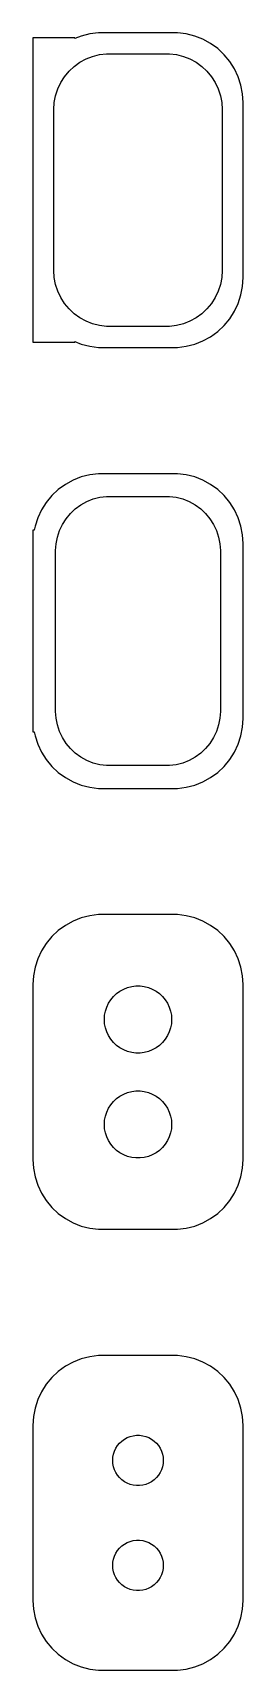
# Model space of a CAD drawing. Header units: metres. Extents: x -8 to 8, y 83 to 200.
import ezdxf

# ---------------------------------------------------------------- set-up
doc = ezdxf.new("R2010")
doc.units = ezdxf.units.M

msp = doc.modelspace()

# ---------------------------------------------------------------- linework, layer by layer
for p, q in [((-3.4369, 200.161), (-4.04507, 200.005)), ((-2.81395, 200.24), (-3.4369, 200.161)), ((2.81395, 200.24), (-2.81395, 200.24)), ((3.4369, 200.161), (2.81395, 200.24)), ((4.04507, 200.005), (3.4369, 200.161)), ((-4.5, 199.865), (-7.5, 199.865)), ((-7.5, 199.865), (-7.5, 178.135)), ((-4.04507, 200.005), (-4.5, 199.825)), ((-4.5, 199.825), (-4.5, 199.865)), ((4.62889, 199.774), (4.04507, 200.005)), ((5.17912, 199.472), (4.62889, 199.774)), ((5.68712, 199.103), (5.17912, 199.472)), ((6.14484, 198.673), (5.68712, 199.103)), ((-4.91586, 197.488), (-4.54968, 197.832)), ((-4.54968, 197.832), (-4.1433, 198.127)), ((-4.1433, 198.127), (-3.70311, 198.369)), ((-3.70311, 198.369), (-3.23605, 198.554)), ((-3.23605, 198.554), (-2.74951, 198.679)), ((-2.74951, 198.679), (-2.25116, 198.742)), ((-2.25116, 198.742), (2.25116, 198.742)), ((2.25116, 198.742), (2.74951, 198.679)), ((2.74951, 198.679), (3.23605, 198.554)), ((3.23605, 198.554), (3.70311, 198.369)), ((3.70311, 198.369), (4.1433, 198.127)), ((4.1433, 198.127), (4.54968, 197.832)), ((4.54968, 197.832), (4.91586, 197.488)), ((6.54507, 198.189), (6.14484, 198.673)), ((6.88153, 197.659), (6.54507, 198.189)), ((-5.7191, 196.222), (-5.50522, 196.677)), ((-5.50522, 196.677), (-5.23605, 197.101)), ((-5.23605, 197.101), (-4.91586, 197.488)), ((4.91586, 197.488), (5.23605, 197.101)), ((5.23605, 197.101), (5.50522, 196.677)), ((5.50522, 196.677), (5.7191, 196.222)), ((7.14888, 197.091), (6.88153, 197.659)), ((7.34291, 196.493), (7.14888, 197.091)), ((-5.96844, 195.251), (-5.87433, 195.745)), ((-5.87433, 195.745), (-5.7191, 196.222)), ((5.7191, 196.222), (5.87433, 195.745)), ((5.87433, 195.745), (5.96844, 195.251)), ((7.46057, 195.877), (7.34291, 196.493)), ((7.5, 195.25), (7.46057, 195.877)), ((-6, 194.75), (-5.96844, 195.251)), ((-6, 183.25), (-6, 194.75)), ((5.96844, 195.251), (6, 194.75)), ((6, 194.75), (6, 183.25)), ((7.5, 182.75), (7.5, 195.25)), ((-5.96844, 182.749), (-6, 183.25)), ((-5.87433, 182.255), (-5.96844, 182.749)), ((5.96844, 182.749), (5.87433, 182.255)), ((6, 183.25), (5.96844, 182.749)), ((7.46057, 182.123), (7.5, 182.75)), ((-5.7191, 181.778), (-5.87433, 182.255)), ((-5.50522, 181.323), (-5.7191, 181.778)), ((-5.23605, 180.899), (-5.50522, 181.323)), ((5.50522, 181.323), (5.23605, 180.899)), ((5.7191, 181.778), (5.50522, 181.323)), ((5.87433, 182.255), (5.7191, 181.778)), ((7.14888, 180.909), (7.34291, 181.507)), ((7.34291, 181.507), (7.46057, 182.123)), ((-4.91586, 180.512), (-5.23605, 180.899)), ((-4.54968, 180.168), (-4.91586, 180.512)), ((-4.1433, 179.873), (-4.54968, 180.168)), ((4.54968, 180.168), (4.1433, 179.873)), ((4.91586, 180.512), (4.54968, 180.168)), ((5.23605, 180.899), (4.91586, 180.512)), ((6.54507, 179.811), (6.88153, 180.341)), ((6.88153, 180.341), (7.14888, 180.909)), ((-3.70311, 179.631), (-4.1433, 179.873)), ((-3.23605, 179.446), (-3.70311, 179.631)), ((-2.74951, 179.321), (-3.23605, 179.446)), ((-2.25116, 179.258), (-2.74951, 179.321)), ((2.25116, 179.258), (-2.25116, 179.258)), ((2.74951, 179.321), (2.25116, 179.258)), ((3.23605, 179.446), (2.74951, 179.321)), ((3.70311, 179.631), (3.23605, 179.446)), ((4.1433, 179.873), (3.70311, 179.631)), ((5.68712, 178.897), (6.14484, 179.327)), ((6.14484, 179.327), (6.54507, 179.811)), ((-7.5, 178.135), (-4.5, 178.135)), ((-4.5, 178.135), (-4.5, 178.175)), ((-4.5, 178.175), (-4.04507, 177.995)), ((-4.04507, 177.995), (-3.4369, 177.839)), ((-3.4369, 177.839), (-2.81395, 177.76)), ((2.81395, 177.76), (3.4369, 177.839)), ((3.4369, 177.839), (4.04507, 177.995)), ((4.04507, 177.995), (4.62889, 178.226)), ((4.62889, 178.226), (5.17912, 178.528)), ((5.17912, 178.528), (5.68712, 178.897)), ((-2.81395, 177.76), (2.81395, 177.76)), ((-4.04507, 168.505), (-4.62889, 168.274)), ((-3.4369, 168.661), (-4.04507, 168.505)), ((-2.81395, 168.74), (-3.4369, 168.661)), ((2.81395, 168.74), (-2.81395, 168.74)), ((3.4369, 168.661), (2.81395, 168.74)), ((4.04507, 168.505), (3.4369, 168.661)), ((4.62889, 168.274), (4.04507, 168.505)), ((-5.68712, 167.603), (-6.14484, 167.173)), ((-5.17912, 167.972), (-5.68712, 167.603)), ((-4.62889, 168.274), (-5.17912, 167.972)), ((5.17912, 167.972), (4.62889, 168.274)), ((5.68712, 167.603), (5.17912, 167.972)), ((6.14484, 167.173), (5.68712, 167.603)), ((-6.88153, 166.159), (-7.14888, 165.591)), ((-6.54507, 166.689), (-6.88153, 166.159)), ((-6.14484, 167.173), (-6.54507, 166.689)), ((-4.82301, 165.901), (-4.46851, 166.234)), ((-4.46851, 166.234), (-4.07506, 166.52)), ((-4.07506, 166.52), (-3.64888, 166.754)), ((-3.64888, 166.754), (-3.1967, 166.933)), ((-3.1967, 166.933), (-2.72565, 167.054)), ((-2.72565, 167.054), (-2.24316, 167.115)), ((-2.24316, 167.115), (2.24316, 167.115)), ((2.24316, 167.115), (2.72565, 167.054)), ((2.72565, 167.054), (3.1967, 166.933)), ((3.1967, 166.933), (3.64888, 166.754)), ((3.64888, 166.754), (4.07506, 166.52)), ((4.07506, 166.52), (4.46851, 166.234)), ((4.46851, 166.234), (4.82301, 165.901)), ((6.54507, 166.689), (6.14484, 167.173)), ((6.88153, 166.159), (6.54507, 166.689)), ((7.14888, 165.591), (6.88153, 166.159)), ((-7.34291, 164.993), (-7.39999, 164.694)), ((-7.14888, 165.591), (-7.34291, 164.993)), ((-5.60068, 164.676), (-5.3936, 165.116)), ((-5.3936, 165.116), (-5.13301, 165.526)), ((-5.13301, 165.526), (-4.82301, 165.901)), ((4.82301, 165.901), (5.13301, 165.526)), ((5.13301, 165.526), (5.3936, 165.116)), ((5.3936, 165.116), (5.60068, 164.676)), ((7.34291, 164.993), (7.14888, 165.591)), ((7.46057, 164.377), (7.34291, 164.993)), ((-7.39999, 164.694), (-7.5, 164.694)), ((-7.5, 164.694), (-7.5, 150.306)), ((-5.84209, 163.735), (-5.75096, 164.213)), ((-5.75096, 164.213), (-5.60068, 164.676)), ((5.60068, 164.676), (5.75096, 164.213)), ((5.75096, 164.213), (5.84209, 163.735)), ((7.5, 163.75), (7.46057, 164.377)), ((-5.87262, 163.25), (-5.84209, 163.735)), ((-5.87262, 151.75), (-5.87262, 163.25)), ((5.84209, 163.735), (5.87262, 163.25)), ((5.87262, 163.25), (5.87262, 151.75)), ((7.5, 151.25), (7.5, 163.75)), ((-5.84209, 151.265), (-5.87262, 151.75)), ((-5.75096, 150.787), (-5.84209, 151.265)), ((5.84209, 151.265), (5.75096, 150.787)), ((5.87262, 151.75), (5.84209, 151.265)), ((7.46057, 150.623), (7.5, 151.25)), ((-7.5, 150.306), (-7.39999, 150.306)), ((-7.39999, 150.306), (-7.34291, 150.007)), ((-7.34291, 150.007), (-7.14888, 149.409)), ((-5.60068, 150.324), (-5.75096, 150.787)), ((-5.3936, 149.884), (-5.60068, 150.324)), ((-5.13301, 149.474), (-5.3936, 149.884)), ((5.3936, 149.884), (5.13301, 149.474)), ((5.60068, 150.324), (5.3936, 149.884)), ((5.75096, 150.787), (5.60068, 150.324)), ((7.14888, 149.409), (7.34291, 150.007)), ((7.34291, 150.007), (7.46057, 150.623)), ((-7.14888, 149.409), (-6.88153, 148.841)), ((-6.88153, 148.841), (-6.54507, 148.311)), ((-4.82301, 149.099), (-5.13301, 149.474)), ((-4.46851, 148.766), (-4.82301, 149.099)), ((-4.07506, 148.48), (-4.46851, 148.766)), ((4.46851, 148.766), (4.07506, 148.48)), ((4.82301, 149.099), (4.46851, 148.766)), ((5.13301, 149.474), (4.82301, 149.099)), ((6.54507, 148.311), (6.88153, 148.841)), ((6.88153, 148.841), (7.14888, 149.409)), ((-6.54507, 148.311), (-6.14484, 147.827)), ((-6.14484, 147.827), (-5.68712, 147.397)), ((-5.68712, 147.397), (-5.17912, 147.028)), ((-3.64888, 148.246), (-4.07506, 148.48)), ((-3.1967, 148.067), (-3.64888, 148.246)), ((-2.72565, 147.946), (-3.1967, 148.067)), ((-2.24316, 147.885), (-2.72565, 147.946)), ((2.24316, 147.885), (-2.24316, 147.885)), ((2.72565, 147.946), (2.24316, 147.885)), ((3.1967, 148.067), (2.72565, 147.946)), ((3.64888, 148.246), (3.1967, 148.067)), ((4.07506, 148.48), (3.64888, 148.246)), ((5.17912, 147.028), (5.68712, 147.397)), ((5.68712, 147.397), (6.14484, 147.827)), ((6.14484, 147.827), (6.54507, 148.311)), ((-5.17912, 147.028), (-4.62889, 146.726)), ((-4.62889, 146.726), (-4.04507, 146.495)), ((-4.04507, 146.495), (-3.4369, 146.339)), ((-3.4369, 146.339), (-2.81395, 146.26)), ((-2.81395, 146.26), (2.81395, 146.26)), ((2.81395, 146.26), (3.4369, 146.339)), ((3.4369, 146.339), (4.04507, 146.495)), ((4.04507, 146.495), (4.62889, 146.726)), ((4.62889, 146.726), (5.17912, 147.028)), ((-4.04507, 137.005), (-4.62889, 136.774)), ((-3.4369, 137.161), (-4.04507, 137.005)), ((-2.81395, 137.24), (-3.4369, 137.161)), ((2.81395, 137.24), (-2.81395, 137.24)), ((3.4369, 137.161), (2.81395, 137.24)), ((4.04507, 137.005), (3.4369, 137.161)), ((4.62889, 136.774), (4.04507, 137.005)), ((-5.68712, 136.103), (-6.14484, 135.673)), ((-5.17912, 136.472), (-5.68712, 136.103)), ((-4.62889, 136.774), (-5.17912, 136.472)), ((5.17912, 136.472), (4.62889, 136.774)), ((5.68712, 136.103), (5.17912, 136.472)), ((6.14484, 135.673), (5.68712, 136.103)), ((-6.88153, 134.659), (-7.14888, 134.091)), ((-6.54507, 135.189), (-6.88153, 134.659)), ((-6.14484, 135.673), (-6.54507, 135.189)), ((6.54507, 135.189), (6.14484, 135.673)), ((6.88153, 134.659), (6.54507, 135.189)), ((7.14888, 134.091), (6.88153, 134.659)), ((-7.34291, 133.493), (-7.46057, 132.877)), ((-7.14888, 134.091), (-7.34291, 133.493)), ((7.34291, 133.493), (7.14888, 134.091)), ((7.46057, 132.877), (7.34291, 133.493)), ((-7.46057, 132.877), (-7.5, 132.25)), ((-7.5, 132.25), (-7.5, 119.75)), ((7.5, 132.25), (7.46057, 132.877)), ((7.5, 119.75), (7.5, 132.25)), ((-2.10313, 130.906), (-1.94164, 131.161)), ((-1.94164, 131.161), (-1.74951, 131.393)), ((-1.74951, 131.393), (-1.52982, 131.599)), ((-1.52982, 131.599), (-1.28598, 131.776)), ((-1.28598, 131.776), (-1.02187, 131.922)), ((-1.02187, 131.922), (-0.741638, 132.033)), ((-0.741638, 132.033), (-0.449707, 132.107)), ((-0.449707, 132.107), (-0.150696, 132.145)), ((-0.150696, 132.145), (0.150696, 132.145)), ((0.150696, 132.145), (0.449707, 132.107)), ((0.449707, 132.107), (0.741638, 132.033)), ((0.741638, 132.033), (1.02187, 131.922)), ((1.02187, 131.922), (1.28598, 131.776)), ((1.28598, 131.776), (1.52982, 131.599)), ((1.52982, 131.599), (1.74951, 131.393)), ((1.74951, 131.393), (1.94164, 131.161)), ((1.94164, 131.161), (2.10313, 130.906)), ((-2.39999, 129.75), (-2.38107, 130.051)), ((-2.38107, 130.051), (-2.32458, 130.347)), ((-2.32458, 130.347), (-2.23146, 130.633)), ((-2.23146, 130.633), (-2.10313, 130.906)), ((2.10313, 130.906), (2.23146, 130.633)), ((2.23146, 130.633), (2.32458, 130.347)), ((2.32458, 130.347), (2.38107, 130.051)), ((2.38107, 130.051), (2.39999, 129.75)), ((-2.38107, 129.449), (-2.39999, 129.75)), ((-2.32458, 129.153), (-2.38107, 129.449)), ((-2.23146, 128.867), (-2.32458, 129.153)), ((-2.10313, 128.594), (-2.23146, 128.867)), ((2.23146, 128.867), (2.10313, 128.594)), ((2.32458, 129.153), (2.23146, 128.867)), ((2.38107, 129.449), (2.32458, 129.153)), ((2.39999, 129.75), (2.38107, 129.449)), ((-1.94164, 128.339), (-2.10313, 128.594)), ((-1.74951, 128.107), (-1.94164, 128.339)), ((-1.52982, 127.901), (-1.74951, 128.107)), ((-1.28598, 127.724), (-1.52982, 127.901)), ((-1.02187, 127.578), (-1.28598, 127.724)), ((-0.741638, 127.467), (-1.02187, 127.578)), ((1.02187, 127.578), (0.741638, 127.467)), ((1.28598, 127.724), (1.02187, 127.578)), ((1.52982, 127.901), (1.28598, 127.724)), ((1.74951, 128.107), (1.52982, 127.901)), ((1.94164, 128.339), (1.74951, 128.107)), ((2.10313, 128.594), (1.94164, 128.339)), ((-0.449707, 127.393), (-0.741638, 127.467)), ((-0.150696, 127.355), (-0.449707, 127.393)), ((0.150696, 127.355), (-0.150696, 127.355)), ((0.449707, 127.393), (0.150696, 127.355)), ((0.741638, 127.467), (0.449707, 127.393)), ((-1.74951, 123.893), (-1.52982, 124.099)), ((-1.52982, 124.099), (-1.28598, 124.276)), ((-1.28598, 124.276), (-1.02187, 124.422)), ((-1.02187, 124.422), (-0.741638, 124.533)), ((-0.741638, 124.533), (-0.449707, 124.607)), ((-0.449707, 124.607), (-0.150696, 124.645)), ((-0.150696, 124.645), (0.150696, 124.645)), ((0.150696, 124.645), (0.449707, 124.607)), ((0.449707, 124.607), (0.741638, 124.533)), ((0.741638, 124.533), (1.02187, 124.422)), ((1.02187, 124.422), (1.28598, 124.276)), ((1.28598, 124.276), (1.52982, 124.099)), ((1.52982, 124.099), (1.74951, 123.893)), ((-2.38107, 122.551), (-2.32458, 122.847)), ((-2.32458, 122.847), (-2.23146, 123.133)), ((-2.23146, 123.133), (-2.10313, 123.406)), ((-2.10313, 123.406), (-1.94164, 123.661)), ((-1.94164, 123.661), (-1.74951, 123.893)), ((1.74951, 123.893), (1.94164, 123.661)), ((1.94164, 123.661), (2.10313, 123.406)), ((2.10313, 123.406), (2.23146, 123.133)), ((2.23146, 123.133), (2.32458, 122.847)), ((2.32458, 122.847), (2.38107, 122.551)), ((-2.39999, 122.25), (-2.38107, 122.551)), ((-2.38107, 121.949), (-2.39999, 122.25)), ((-2.32458, 121.653), (-2.38107, 121.949)), ((2.38107, 121.949), (2.32458, 121.653)), ((2.38107, 122.551), (2.39999, 122.25)), ((2.39999, 122.25), (2.38107, 121.949)), ((-2.23146, 121.367), (-2.32458, 121.653)), ((-2.10313, 121.094), (-2.23146, 121.367)), ((-1.94164, 120.839), (-2.10313, 121.094)), ((-1.74951, 120.607), (-1.94164, 120.839)), ((-1.52982, 120.401), (-1.74951, 120.607)), ((1.74951, 120.607), (1.52982, 120.401)), ((1.94164, 120.839), (1.74951, 120.607)), ((2.10313, 121.094), (1.94164, 120.839)), ((2.23146, 121.367), (2.10313, 121.094)), ((2.32458, 121.653), (2.23146, 121.367)), ((-7.5, 119.75), (-7.46057, 119.123)), ((-1.28598, 120.224), (-1.52982, 120.401)), ((-1.02187, 120.078), (-1.28598, 120.224)), ((-0.741638, 119.967), (-1.02187, 120.078)), ((-0.449707, 119.893), (-0.741638, 119.967)), ((-0.150696, 119.855), (-0.449707, 119.893)), ((0.150696, 119.855), (-0.150696, 119.855)), ((0.449707, 119.893), (0.150696, 119.855)), ((0.741638, 119.967), (0.449707, 119.893)), ((1.02187, 120.078), (0.741638, 119.967)), ((1.28598, 120.224), (1.02187, 120.078)), ((1.52982, 120.401), (1.28598, 120.224)), ((7.46057, 119.123), (7.5, 119.75)), ((-7.46057, 119.123), (-7.34291, 118.507)), ((-7.34291, 118.507), (-7.14888, 117.909)), ((7.14888, 117.909), (7.34291, 118.507)), ((7.34291, 118.507), (7.46057, 119.123)), ((-7.14888, 117.909), (-6.88153, 117.341)), ((-6.88153, 117.341), (-6.54507, 116.811)), ((6.54507, 116.811), (6.88153, 117.341)), ((6.88153, 117.341), (7.14888, 117.909)), ((-6.54507, 116.811), (-6.14484, 116.327)), ((-6.14484, 116.327), (-5.68712, 115.897)), ((-5.68712, 115.897), (-5.17912, 115.528)), ((5.17912, 115.528), (5.68712, 115.897)), ((5.68712, 115.897), (6.14484, 116.327)), ((6.14484, 116.327), (6.54507, 116.811)), ((-5.17912, 115.528), (-4.62889, 115.226)), ((-4.62889, 115.226), (-4.04507, 114.995)), ((-4.04507, 114.995), (-3.4369, 114.839)), ((-3.4369, 114.839), (-2.81395, 114.76)), ((-2.81395, 114.76), (2.81395, 114.76)), ((2.81395, 114.76), (3.4369, 114.839)), ((3.4369, 114.839), (4.04507, 114.995)), ((4.04507, 114.995), (4.62889, 115.226)), ((4.62889, 115.226), (5.17912, 115.528)), ((-4.04507, 105.505), (-4.62889, 105.274)), ((-3.4369, 105.661), (-4.04507, 105.505)), ((-2.81395, 105.74), (-3.4369, 105.661)), ((2.81395, 105.74), (-2.81395, 105.74)), ((3.4369, 105.661), (2.81395, 105.74)), ((4.04507, 105.505), (3.4369, 105.661)), ((4.62889, 105.274), (4.04507, 105.505)), ((-6.14484, 104.173), (-6.54507, 103.689)), ((-5.68712, 104.603), (-6.14484, 104.173)), ((-5.17912, 104.972), (-5.68712, 104.603)), ((-4.62889, 105.274), (-5.17912, 104.972)), ((5.17912, 104.972), (4.62889, 105.274)), ((5.68712, 104.603), (5.17912, 104.972)), ((6.14484, 104.173), (5.68712, 104.603)), ((6.54507, 103.689), (6.14484, 104.173)), ((-6.88153, 103.159), (-7.14888, 102.591)), ((-6.54507, 103.689), (-6.88153, 103.159)), ((6.88153, 103.159), (6.54507, 103.689)), ((7.14888, 102.591), (6.88153, 103.159)), ((-7.34291, 101.993), (-7.46057, 101.377)), ((-7.14888, 102.591), (-7.34291, 101.993)), ((7.34291, 101.993), (7.14888, 102.591)), ((7.46057, 101.377), (7.34291, 101.993)), ((-7.46057, 101.377), (-7.5, 100.75)), ((-7.5, 100.75), (-7.5, 88.25)), ((7.5, 100.75), (7.46057, 101.377)), ((7.5, 88.25), (7.5, 100.75)), ((-1.45622, 99.308), (-1.31213, 99.4822)), ((-1.31213, 99.4822), (-1.14735, 99.6369)), ((-1.14735, 99.6369), (-0.964478, 99.7698)), ((-0.964478, 99.7698), (-0.766388, 99.8787)), ((-0.766388, 99.8787), (-0.556229, 99.9619)), ((-0.556229, 99.9619), (-0.33728, 100.018)), ((-0.33728, 100.018), (-0.113022, 100.046)), ((-0.113022, 100.046), (0.113022, 100.046)), ((0.113022, 100.046), (0.33728, 100.018)), ((0.33728, 100.018), (0.556229, 99.9619)), ((0.556229, 99.9619), (0.766388, 99.8787)), ((0.766388, 99.8787), (0.964478, 99.7698)), ((0.964478, 99.7698), (1.14735, 99.6369)), ((1.14735, 99.6369), (1.31213, 99.4822)), ((1.31213, 99.4822), (1.45622, 99.308)), ((-1.79999, 98.25), (-1.7858, 98.4756)), ((-1.7858, 98.4756), (-1.74344, 98.6976)), ((-1.74344, 98.6976), (-1.67358, 98.9126)), ((-1.67358, 98.9126), (-1.57735, 99.1171)), ((-1.57735, 99.1171), (-1.45622, 99.308)), ((1.45622, 99.308), (1.57735, 99.1171)), ((1.57735, 99.1171), (1.67358, 98.9126)), ((1.67358, 98.9126), (1.74344, 98.6976)), ((1.74344, 98.6976), (1.7858, 98.4756)), ((1.7858, 98.4756), (1.79999, 98.25)), ((-1.7858, 98.0244), (-1.79999, 98.25)), ((-1.74344, 97.8024), (-1.7858, 98.0244)), ((-1.67358, 97.5874), (-1.74344, 97.8024)), ((-1.57735, 97.3828), (-1.67358, 97.5874)), ((-1.45622, 97.192), (-1.57735, 97.3828)), ((-1.31213, 97.0178), (-1.45622, 97.192)), ((1.45622, 97.192), (1.31213, 97.0178)), ((1.57735, 97.3828), (1.45622, 97.192)), ((1.67358, 97.5874), (1.57735, 97.3828)), ((1.74344, 97.8024), (1.67358, 97.5874)), ((1.7858, 98.0244), (1.74344, 97.8024)), ((1.79999, 98.25), (1.7858, 98.0244)), ((-1.14735, 96.8631), (-1.31213, 97.0178)), ((-0.964478, 96.7302), (-1.14735, 96.8631)), ((-0.766388, 96.6213), (-0.964478, 96.7302)), ((-0.556229, 96.5381), (-0.766388, 96.6213)), ((-0.33728, 96.4819), (-0.556229, 96.5381)), ((-0.113022, 96.4536), (-0.33728, 96.4819)), ((0.113022, 96.4536), (-0.113022, 96.4536)), ((0.33728, 96.4819), (0.113022, 96.4536)), ((0.556229, 96.5381), (0.33728, 96.4819)), ((0.766388, 96.6213), (0.556229, 96.5381)), ((0.964478, 96.7302), (0.766388, 96.6213)), ((1.14735, 96.8631), (0.964478, 96.7302)), ((1.31213, 97.0178), (1.14735, 96.8631)), ((-0.766388, 92.3787), (-0.556229, 92.4619)), ((-0.556229, 92.4619), (-0.33728, 92.5181)), ((-0.33728, 92.5181), (-0.113022, 92.5464)), ((-0.113022, 92.5464), (0.113022, 92.5464)), ((0.113022, 92.5464), (0.33728, 92.5181)), ((0.33728, 92.5181), (0.556229, 92.4619)), ((0.556229, 92.4619), (0.766388, 92.3787)), ((-1.74344, 91.1976), (-1.67358, 91.4126)), ((-1.67358, 91.4126), (-1.57735, 91.6172)), ((-1.57735, 91.6172), (-1.45622, 91.808)), ((-1.45622, 91.808), (-1.31213, 91.9822)), ((-1.31213, 91.9822), (-1.14735, 92.1369)), ((-1.14735, 92.1369), (-0.964478, 92.2698)), ((-0.964478, 92.2698), (-0.766388, 92.3787)), ((0.766388, 92.3787), (0.964478, 92.2698)), ((0.964478, 92.2698), (1.14735, 92.1369)), ((1.14735, 92.1369), (1.31213, 91.9822)), ((1.31213, 91.9822), (1.45622, 91.808)), ((1.45622, 91.808), (1.57735, 91.6172)), ((1.57735, 91.6172), (1.67358, 91.4126)), ((1.67358, 91.4126), (1.74344, 91.1976)), ((-1.79999, 90.75), (-1.7858, 90.9756)), ((-1.7858, 90.5244), (-1.79999, 90.75)), ((-1.7858, 90.9756), (-1.74344, 91.1976)), ((-1.74344, 90.3024), (-1.7858, 90.5244)), ((-1.67358, 90.0874), (-1.74344, 90.3024)), ((-1.57735, 89.8829), (-1.67358, 90.0874)), ((1.67358, 90.0874), (1.57735, 89.8829)), ((1.74344, 90.3024), (1.67358, 90.0874)), ((1.74344, 91.1976), (1.7858, 90.9756)), ((1.7858, 90.5244), (1.74344, 90.3024)), ((1.7858, 90.9756), (1.79999, 90.75)), ((1.79999, 90.75), (1.7858, 90.5244)), ((-1.45622, 89.692), (-1.57735, 89.8829)), ((-1.31213, 89.5178), (-1.45622, 89.692)), ((-1.14735, 89.3631), (-1.31213, 89.5178)), ((-0.964478, 89.2302), (-1.14735, 89.3631)), ((-0.766388, 89.1213), (-0.964478, 89.2302)), ((-0.556229, 89.0381), (-0.766388, 89.1213)), ((-0.33728, 88.9819), (-0.556229, 89.0381)), ((-0.113022, 88.9536), (-0.33728, 88.9819)), ((0.113022, 88.9536), (-0.113022, 88.9536)), ((0.33728, 88.9819), (0.113022, 88.9536)), ((0.556229, 89.0381), (0.33728, 88.9819)), ((0.766388, 89.1213), (0.556229, 89.0381)), ((0.964478, 89.2302), (0.766388, 89.1213)), ((1.14735, 89.3631), (0.964478, 89.2302)), ((1.31213, 89.5178), (1.14735, 89.3631)), ((1.45622, 89.692), (1.31213, 89.5178)), ((1.57735, 89.8829), (1.45622, 89.692)), ((-7.5, 88.25), (-7.46057, 87.6233)), ((7.46057, 87.6233), (7.5, 88.25)), ((-7.46057, 87.6233), (-7.34291, 87.0066)), ((-7.34291, 87.0066), (-7.14888, 86.4094)), ((7.14888, 86.4094), (7.34291, 87.0066)), ((7.34291, 87.0066), (7.46057, 87.6233)), ((-7.14888, 86.4094), (-6.88153, 85.8412)), ((-6.88153, 85.8412), (-6.54507, 85.3111)), ((6.54507, 85.3111), (6.88153, 85.8412)), ((6.88153, 85.8412), (7.14888, 86.4094)), ((-6.54507, 85.3111), (-6.14484, 84.8273)), ((-6.14484, 84.8273), (-5.68712, 84.3974)), ((-5.68712, 84.3974), (-5.17912, 84.0284)), ((5.17912, 84.0284), (5.68712, 84.3974)), ((5.68712, 84.3974), (6.14484, 84.8273)), ((6.14484, 84.8273), (6.54507, 85.3111)), ((-5.17912, 84.0284), (-4.62889, 83.7259)), ((-4.62889, 83.7259), (-4.04507, 83.4947)), ((-4.04507, 83.4947), (-3.4369, 83.3386)), ((-3.4369, 83.3386), (-2.81395, 83.2599)), ((-2.81395, 83.2599), (2.81395, 83.2599)), ((2.81395, 83.2599), (3.4369, 83.3386)), ((3.4369, 83.3386), (4.04507, 83.4947)), ((4.04507, 83.4947), (4.62889, 83.7259)), ((4.62889, 83.7259), (5.17912, 84.0284))]:
    msp.add_line(p, q)

doc.saveas('drawing.dxf')
